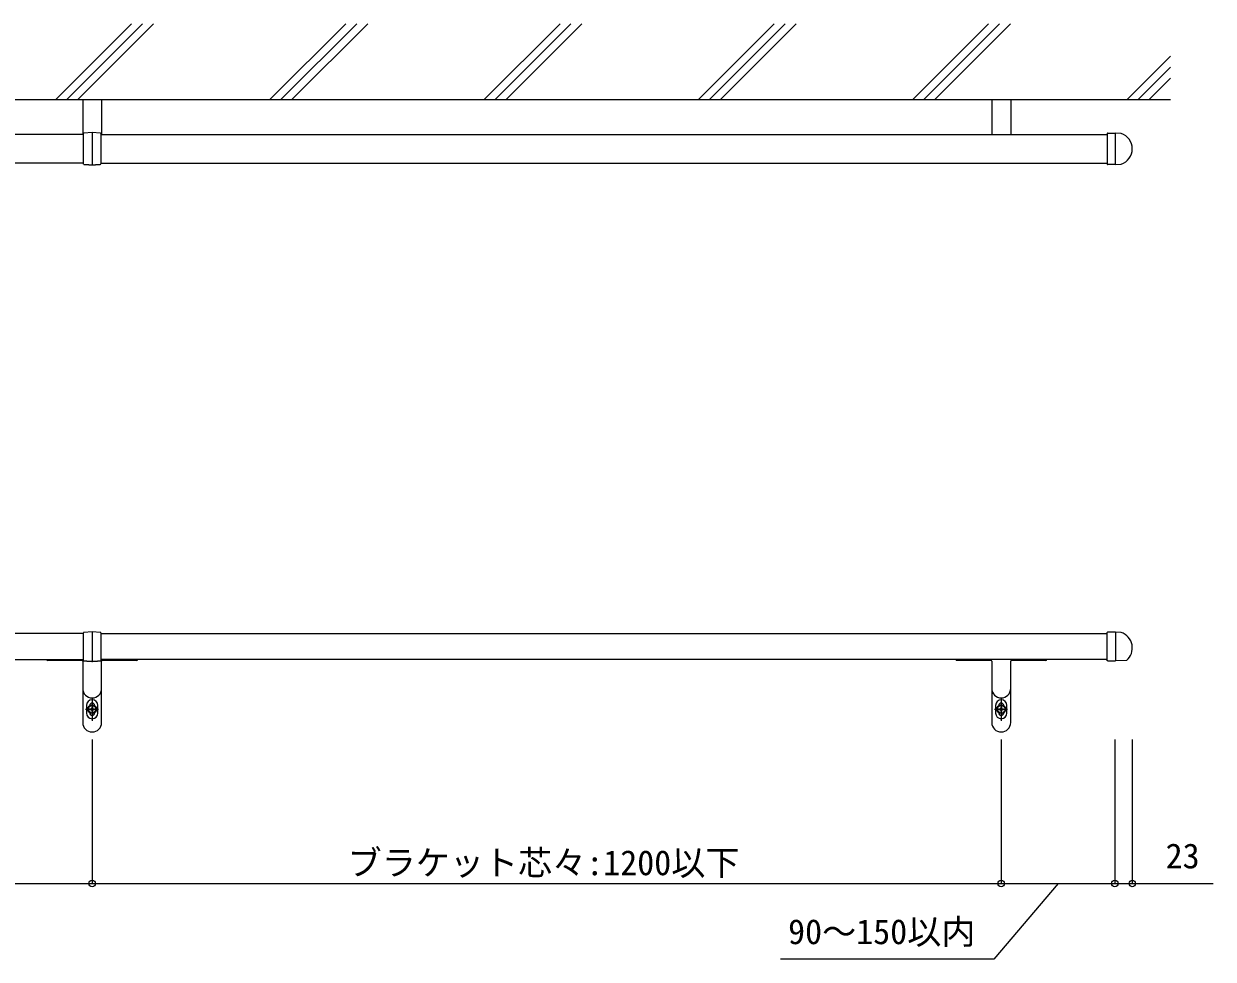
# Model space of a CAD drawing. Units: millimetres, scale not verified. Extents: x -3890 to 4140, y -2825 to 2898.
# Drawn here: x 247 to 1817, y -80 to 1154 of the extents above; entities that cross this region are included whole.
import ezdxf
from ezdxf.enums import TextEntityAlignment as Align

# ---------------------------------------------------------------- set-up
doc = ezdxf.new("R2010")
doc.units = ezdxf.units.MM
doc.header["$LTSCALE"] = 10
for name, color, linetype, lineweight in [('0-3_YKK_11', 4, 'Continuous', 9), ('0-4_YKK_12', 2, 'Continuous', 9), ('0-7_YSS_K', 6, 'Continuous', 9)]:
    doc.layers.add(name, color=color, linetype=linetype, lineweight=lineweight)
doc.styles.add('ＭＳ ゴシック', font='')
doc.styles.get('ＭＳ ゴシック').set_extended_font_data('MS Gothic')

msp = doc.modelspace()

# ---------------------------------------------------------------- linework, layer by layer
at = {"layer": '0-3_YKK_11'}
for p, q in [((289.28, 1054.42), (389.28, 1154.42)), ((303.78, 1054.42), (403.78, 1154.42)), ((318.28, 1054.42), (418.28, 1154.42)), ((572.12, 1054.42), (672.12, 1154.42)), ((586.62, 1054.42), (686.62, 1154.42)), ((601.12, 1054.42), (701.12, 1154.42)), ((854.97, 1054.42), (954.97, 1154.42)), ((869.47, 1054.42), (969.47, 1154.42)), ((883.97, 1054.42), (983.97, 1154.42)), ((1137.81, 1054.42), (1237.81, 1154.42)), ((1152.31, 1054.42), (1252.31, 1154.42)), ((1166.81, 1054.42), (1266.81, 1154.42)), ((1420.65, 1054.42), (1520.65, 1154.42)), ((1435.15, 1054.42), (1535.15, 1154.42)), ((1449.65, 1054.42), (1549.65, 1154.42)), ((1703.49, 1054.42), (1760.66, 1111.59)), ((1717.99, 1054.42), (1760.66, 1097.09)), ((1732.49, 1054.42), (1760.66, 1082.59)), ((-1085.84, 1054.42), (1760.66, 1054.42)), ((324.91, 1054.42), (324.91, 1008.42)), ((349.91, 1054.42), (349.91, 1008.42)), ((1524.91, 1054.42), (1524.91, 1008.42)), ((1549.91, 1054.42), (1549.91, 1008.42)), ((325.91, 1008.42), (-1002.59, 1008.42)), ((325.89, 969.39), (325.89, 1009.45)), ((337.39, 1010.72), (337.39, 968.12)), ((348.89, 1009.45), (348.89, 969.39)), ((348.91, 1008.42), (1677.41, 1008.42)), ((1677.41, 1009.67), (1677.41, 969.17)), ((1677.91, 1010.17), (1688.41, 1010.17)), ((1695.81, 1009.78), (1688.41, 1010.17)), ((1688.41, 968.67), (1688.41, 1010.17)), ((1688.41, 968.67), (1688.41, 1010.17)), ((325.91, 970.42), (-1002.59, 970.42)), ((348.91, 970.42), (1677.41, 970.42)), ((1688.41, 968.67), (1677.91, 968.67)), ((1688.41, 968.67), (1695.81, 969.06)), ((325.91, 349.51), (-1002.59, 349.51)), ((325.91, 313.98), (325.91, 350.54)), ((337.41, 351.81), (337.41, 312.71)), ((348.91, 350.54), (348.91, 313.98)), ((348.91, 349.51), (1677.41, 349.51)), ((1677.41, 313.76), (1677.41, 350.76)), ((1688.41, 351.26), (1677.91, 351.26)), ((1695.81, 350.87), (1688.41, 351.26)), ((1688.41, 351.26), (1688.41, 313.26)), ((1688.41, 351.26), (1688.41, 313.26)), ((-1002.59, 315.01), (325.91, 315.01)), ((1677.41, 315.01), (348.91, 315.01)), ((323.91, 314.01), (278.41, 314.01)), ((324.91, 313.01), (324.91, 232.01)), ((349.91, 232.01), (349.91, 313.01)), ((396.41, 314.01), (350.91, 314.01)), ((1523.91, 314.01), (1478.41, 314.01)), ((1524.91, 313.01), (1524.91, 232.01)), ((1549.91, 232.01), (1549.91, 313.01)), ((1596.41, 314.01), (1550.91, 314.01)), ((1677.91, 313.26), (1688.41, 313.26)), ((1702.69, 314.01), (1688.41, 313.26)), ((329.91, 254.51), (329.91, 244.51)), ((337.41, 255.26), (332.41, 252.37)), ((332.41, 252.37), (332.41, 246.65)), ((334.16, 254.51), (334.16, 254.25)), ((336.91, 252.66), (336.91, 251.01)), ((337.91, 252.66), (336.91, 252.66)), ((337.41, 255.26), (342.41, 252.37)), ((337.91, 252.66), (337.91, 251.01)), ((340.66, 254.51), (340.66, 254.25)), ((342.41, 246.65), (342.41, 252.37)), ((344.91, 244.51), (344.91, 254.51)), ((1529.91, 254.51), (1529.91, 244.51)), ((1537.41, 255.26), (1532.41, 252.37)), ((1532.41, 252.37), (1532.41, 246.65)), ((1534.16, 254.51), (1534.16, 254.25)), ((1536.91, 252.66), (1536.91, 251.01)), ((1537.91, 252.66), (1536.91, 252.66)), ((1537.41, 255.26), (1542.41, 252.37)), ((1537.91, 252.66), (1537.91, 251.01)), ((1540.66, 254.51), (1540.66, 254.25)), ((1542.41, 246.65), (1542.41, 252.37)), ((1544.91, 244.51), (1544.91, 254.51)), ((337.41, 243.76), (332.41, 246.65)), ((334.16, 244.77), (334.16, 244.51)), ((334.26, 250.01), (335.91, 250.01)), ((334.26, 250.01), (334.26, 249.01)), ((334.26, 249.01), (335.91, 249.01)), ((336.91, 248.01), (336.91, 246.36)), ((336.91, 246.36), (337.91, 246.36)), ((337.41, 243.76), (342.41, 246.65)), ((337.91, 248.01), (337.91, 246.36)), ((338.91, 250.01), (340.56, 250.01)), ((338.91, 249.01), (340.56, 249.01)), ((340.56, 249.01), (340.56, 250.01)), ((340.66, 244.77), (340.66, 244.51)), ((1537.41, 243.76), (1532.41, 246.65)), ((1534.16, 244.77), (1534.16, 244.51)), ((1534.26, 250.01), (1535.91, 250.01)), ((1534.26, 250.01), (1534.26, 249.01)), ((1534.26, 249.01), (1535.91, 249.01)), ((1536.91, 248.01), (1536.91, 246.36)), ((1536.91, 246.36), (1537.91, 246.36)), ((1537.41, 243.76), (1542.41, 246.65)), ((1537.91, 248.01), (1537.91, 246.36)), ((1538.91, 250.01), (1540.56, 250.01)), ((1538.91, 249.01), (1540.56, 249.01)), ((1540.56, 249.01), (1540.56, 250.01)), ((1540.66, 244.77), (1540.66, 244.51))]:
    msp.add_line(p, q, dxfattribs=at)
for points in [[(348.42, 1009.95), (337.39, 1010.72), (326.35, 1009.95)], [(325.89, 969.34), (325.89, 969.35), (325.89, 969.36), (325.89, 969.36), (325.89, 969.37), (325.89, 969.38), (325.89, 969.39)], [(326.04, 969.03), (326.03, 969.04), (326.02, 969.05), (326.02, 969.05), (326.01, 969.06), (326, 969.07), (326, 969.07), (325.99, 969.08), (325.99, 969.09), (325.98, 969.09), (325.98, 969.1), (325.97, 969.11), (325.97, 969.12), (325.96, 969.12), (325.96, 969.13), (325.95, 969.14), (325.95, 969.15), (325.95, 969.15), (325.94, 969.16), (325.94, 969.17), (325.93, 969.18), (325.93, 969.19), (325.93, 969.19), (325.92, 969.2), (325.92, 969.21), (325.92, 969.22), (325.91, 969.23), (325.91, 969.23), (325.91, 969.24), (325.91, 969.25), (325.9, 969.26), (325.9, 969.27), (325.9, 969.28), (325.9, 969.29), (325.9, 969.29), (325.89, 969.3), (325.89, 969.31), (325.89, 969.32), (325.89, 969.33), (325.89, 969.34)], [(326.35, 968.89), (326.34, 968.89), (326.33, 968.89), (326.32, 968.89), (326.31, 968.89), (326.31, 968.9), (326.3, 968.9), (326.29, 968.9), (326.28, 968.9), (326.27, 968.9), (326.26, 968.91), (326.25, 968.91), (326.24, 968.91), (326.23, 968.91), (326.23, 968.92), (326.22, 968.92), (326.21, 968.92), (326.2, 968.93), (326.19, 968.93), (326.18, 968.93), (326.18, 968.94), (326.17, 968.94), (326.16, 968.94), (326.15, 968.95), (326.14, 968.95), (326.14, 968.96), (326.13, 968.96), (326.12, 968.97), (326.11, 968.97), (326.1, 968.98), (326.1, 968.98), (326.09, 968.99), (326.08, 968.99), (326.08, 969), (326.07, 969), (326.06, 969.01), (326.05, 969.02), (326.05, 969.02), (326.04, 969.03), (326.04, 969.03)], [(326.35, 968.89), (326.58, 968.87), (326.81, 968.86), (327.04, 968.84), (327.27, 968.83), (327.5, 968.81), (327.73, 968.79), (327.96, 968.78), (328.19, 968.76), (328.42, 968.75), (328.65, 968.73), (328.88, 968.71), (329.11, 968.7), (329.34, 968.68), (329.57, 968.67), (329.8, 968.65), (330.03, 968.63), (330.26, 968.62), (330.49, 968.6), (330.72, 968.59), (330.95, 968.57), (331.18, 968.55), (331.41, 968.54), (331.64, 968.52), (331.87, 968.51), (332.1, 968.49), (332.33, 968.47), (332.56, 968.46), (332.79, 968.44), (333.02, 968.42), (333.25, 968.41), (333.48, 968.39), (333.71, 968.38), (333.94, 968.36), (334.17, 968.34), (334.4, 968.33), (334.63, 968.31), (334.86, 968.3), (335.09, 968.28), (335.32, 968.26)], [(335.32, 968.26), (335.55, 968.25), (335.78, 968.23), (336.01, 968.22), (336.24, 968.2), (336.47, 968.18), (336.7, 968.17), (336.93, 968.15), (337.16, 968.14), (337.39, 968.12)], [(337.39, 968.12), (337.62, 968.14), (337.85, 968.15), (338.08, 968.17), (338.31, 968.18), (338.54, 968.2), (338.77, 968.22), (339, 968.23), (339.22, 968.25), (339.45, 968.26), (339.68, 968.28), (339.91, 968.3), (340.14, 968.31), (340.37, 968.33), (340.6, 968.34), (340.83, 968.36), (341.06, 968.38), (341.29, 968.39), (341.52, 968.41), (341.75, 968.42), (341.98, 968.44), (342.21, 968.46), (342.44, 968.47), (342.67, 968.49), (342.9, 968.51), (343.13, 968.52), (343.36, 968.54), (343.59, 968.55), (343.82, 968.57), (344.05, 968.59), (344.28, 968.6), (344.51, 968.62), (344.74, 968.63), (344.97, 968.65), (345.2, 968.67), (345.43, 968.68), (345.66, 968.7), (345.89, 968.71), (346.12, 968.73), (346.35, 968.75)], [(346.35, 968.75), (346.58, 968.76), (346.81, 968.78), (347.04, 968.79), (347.27, 968.81), (347.5, 968.83), (347.73, 968.84), (347.96, 968.86), (348.19, 968.87), (348.42, 968.89)], [(348.42, 968.89), (348.43, 968.89), (348.44, 968.89), (348.45, 968.89), (348.46, 968.89), (348.47, 968.9), (348.48, 968.9), (348.48, 968.9), (348.49, 968.9), (348.5, 968.9), (348.51, 968.91), (348.52, 968.91), (348.53, 968.91), (348.54, 968.91), (348.55, 968.92), (348.55, 968.92), (348.56, 968.92), (348.57, 968.93), (348.58, 968.93), (348.59, 968.93), (348.6, 968.94), (348.6, 968.94), (348.61, 968.94), (348.62, 968.95), (348.63, 968.95), (348.64, 968.96), (348.64, 968.96), (348.65, 968.97), (348.66, 968.97), (348.67, 968.98), (348.67, 968.98), (348.68, 968.99), (348.69, 968.99), (348.7, 969), (348.7, 969), (348.71, 969.01), (348.72, 969.02), (348.72, 969.02), (348.73, 969.03), (348.74, 969.03)], [(348.74, 969.03), (348.74, 969.04), (348.75, 969.05), (348.75, 969.05), (348.76, 969.06), (348.77, 969.07), (348.77, 969.07), (348.78, 969.08), (348.78, 969.09), (348.79, 969.09), (348.79, 969.1), (348.8, 969.11), (348.8, 969.12), (348.81, 969.12), (348.81, 969.13), (348.82, 969.14), (348.82, 969.15), (348.83, 969.15), (348.83, 969.16), (348.83, 969.17), (348.84, 969.18), (348.84, 969.19), (348.85, 969.19), (348.85, 969.2), (348.85, 969.21), (348.86, 969.22), (348.86, 969.23), (348.86, 969.23), (348.86, 969.24), (348.87, 969.25), (348.87, 969.26), (348.87, 969.27), (348.87, 969.28), (348.87, 969.29), (348.88, 969.29), (348.88, 969.3), (348.88, 969.31), (348.88, 969.32), (348.88, 969.33), (348.88, 969.34)], [(348.88, 969.34), (348.88, 969.35), (348.88, 969.36), (348.89, 969.36), (348.89, 969.37), (348.89, 969.38), (348.89, 969.39)], [(348.45, 351.04), (337.41, 351.81), (326.38, 351.04)], [(325.91, 313.93), (325.91, 313.94), (325.91, 313.95), (325.91, 313.95), (325.91, 313.96), (325.91, 313.97), (325.91, 313.98)], [(326.06, 313.62), (326.06, 313.63), (326.05, 313.64), (326.04, 313.64), (326.04, 313.65), (326.03, 313.66), (326.03, 313.66), (326.02, 313.67), (326.01, 313.68), (326.01, 313.68), (326, 313.69), (326, 313.7), (325.99, 313.71), (325.99, 313.71), (325.98, 313.72), (325.98, 313.73), (325.98, 313.74), (325.97, 313.74), (325.97, 313.75), (325.96, 313.76), (325.96, 313.77), (325.96, 313.78), (325.95, 313.78), (325.95, 313.79), (325.95, 313.8), (325.94, 313.81), (325.94, 313.82), (325.94, 313.83), (325.93, 313.83), (325.93, 313.84), (325.93, 313.85), (325.93, 313.86), (325.93, 313.87), (325.92, 313.88), (325.92, 313.89), (325.92, 313.89), (325.92, 313.9), (325.92, 313.91), (325.92, 313.92), (325.91, 313.93)], [(326.38, 313.48), (326.37, 313.48), (326.36, 313.48), (326.35, 313.48), (326.34, 313.49), (326.33, 313.49), (326.32, 313.49), (326.31, 313.49), (326.3, 313.49), (326.3, 313.49), (326.29, 313.5), (326.28, 313.5), (326.27, 313.5), (326.26, 313.5), (326.25, 313.51), (326.24, 313.51), (326.23, 313.51), (326.23, 313.52), (326.22, 313.52), (326.21, 313.52), (326.2, 313.53), (326.19, 313.53), (326.19, 313.54), (326.18, 313.54), (326.17, 313.54), (326.16, 313.55), (326.15, 313.55), (326.15, 313.56), (326.14, 313.56), (326.13, 313.57), (326.12, 313.57), (326.12, 313.58), (326.11, 313.58), (326.1, 313.59), (326.09, 313.59), (326.09, 313.6), (326.08, 313.61), (326.07, 313.61), (326.07, 313.62), (326.06, 313.62)], [(326.38, 313.48), (326.61, 313.47), (326.84, 313.45), (327.07, 313.43), (327.3, 313.42), (327.53, 313.4), (327.76, 313.39), (327.99, 313.37), (328.22, 313.35), (328.45, 313.34), (328.68, 313.32), (328.91, 313.31), (329.14, 313.29), (329.37, 313.27), (329.6, 313.26), (329.83, 313.24), (330.06, 313.22), (330.29, 313.21), (330.52, 313.19), (330.75, 313.18), (330.98, 313.16), (331.2, 313.14), (331.43, 313.13), (331.66, 313.11), (331.89, 313.1), (332.12, 313.08), (332.35, 313.06), (332.58, 313.05), (332.81, 313.03), (333.04, 313.02), (333.27, 313), (333.5, 312.98), (333.73, 312.97), (333.96, 312.95), (334.19, 312.94), (334.42, 312.92), (334.65, 312.9), (334.88, 312.89), (335.11, 312.87), (335.34, 312.86)], [(335.34, 312.86), (335.57, 312.84), (335.8, 312.82), (336.03, 312.81), (336.26, 312.79), (336.49, 312.77), (336.72, 312.76), (336.95, 312.74), (337.18, 312.73), (337.41, 312.71)], [(337.41, 312.71), (337.64, 312.73), (337.87, 312.74), (338.1, 312.76), (338.33, 312.77), (338.56, 312.79), (338.79, 312.81), (339.02, 312.82), (339.25, 312.84), (339.48, 312.86), (339.71, 312.87), (339.94, 312.89), (340.17, 312.9), (340.4, 312.92), (340.63, 312.94), (340.86, 312.95), (341.09, 312.97), (341.32, 312.98), (341.55, 313), (341.78, 313.02), (342.01, 313.03), (342.24, 313.05), (342.47, 313.06), (342.7, 313.08), (342.93, 313.1), (343.16, 313.11), (343.39, 313.13), (343.62, 313.14), (343.85, 313.16), (344.08, 313.18), (344.31, 313.19), (344.54, 313.21), (344.77, 313.22), (345, 313.24), (345.23, 313.26), (345.46, 313.27), (345.69, 313.29), (345.92, 313.31), (346.15, 313.32), (346.38, 313.34)], [(346.38, 313.34), (346.61, 313.35), (346.84, 313.37), (347.07, 313.39), (347.3, 313.4), (347.53, 313.42), (347.76, 313.43), (347.99, 313.45), (348.22, 313.47), (348.45, 313.48)], [(348.45, 313.48), (348.46, 313.48), (348.47, 313.48), (348.47, 313.48), (348.48, 313.49), (348.49, 313.49), (348.5, 313.49), (348.51, 313.49), (348.52, 313.49), (348.53, 313.49), (348.54, 313.5), (348.55, 313.5), (348.55, 313.5), (348.56, 313.5), (348.57, 313.51), (348.58, 313.51), (348.59, 313.51), (348.6, 313.52), (348.61, 313.52), (348.61, 313.52), (348.62, 313.53), (348.63, 313.53), (348.64, 313.54), (348.65, 313.54), (348.65, 313.54), (348.66, 313.55), (348.67, 313.55), (348.68, 313.56), (348.69, 313.56), (348.69, 313.57), (348.7, 313.57), (348.71, 313.58), (348.72, 313.58), (348.72, 313.59), (348.73, 313.59), (348.74, 313.6), (348.74, 313.61), (348.75, 313.61), (348.76, 313.62), (348.76, 313.62)], [(348.76, 313.62), (348.77, 313.63), (348.78, 313.64), (348.78, 313.64), (348.79, 313.65), (348.79, 313.66), (348.8, 313.66), (348.8, 313.67), (348.81, 313.68), (348.81, 313.68), (348.82, 313.69), (348.83, 313.7), (348.83, 313.71), (348.83, 313.71), (348.84, 313.72), (348.84, 313.73), (348.85, 313.74), (348.85, 313.74), (348.86, 313.75), (348.86, 313.76), (348.86, 313.77), (348.87, 313.78), (348.87, 313.78), (348.87, 313.79), (348.88, 313.8), (348.88, 313.81), (348.88, 313.82), (348.89, 313.83), (348.89, 313.83), (348.89, 313.84), (348.89, 313.85), (348.9, 313.86), (348.9, 313.87), (348.9, 313.88), (348.9, 313.89), (348.9, 313.89), (348.91, 313.9), (348.91, 313.91), (348.91, 313.92), (348.91, 313.93)], [(348.91, 313.93), (348.91, 313.94), (348.91, 313.95), (348.91, 313.95), (348.91, 313.96), (348.91, 313.97), (348.91, 313.98)], [(1677.42, 313.71), (1677.41, 313.72), (1677.41, 313.72), (1677.41, 313.73), (1677.41, 313.74), (1677.41, 313.75), (1677.41, 313.76)], [(1677.57, 313.39), (1677.57, 313.4), (1677.56, 313.4), (1677.55, 313.41), (1677.55, 313.42), (1677.54, 313.42), (1677.54, 313.43), (1677.53, 313.44), (1677.52, 313.45), (1677.52, 313.45), (1677.51, 313.46), (1677.51, 313.47), (1677.5, 313.48), (1677.5, 313.48), (1677.49, 313.49), (1677.49, 313.5), (1677.48, 313.51), (1677.48, 313.51), (1677.47, 313.52), (1677.47, 313.53), (1677.46, 313.54), (1677.46, 313.55), (1677.46, 313.56), (1677.45, 313.56), (1677.45, 313.57), (1677.45, 313.58), (1677.44, 313.59), (1677.44, 313.6), (1677.44, 313.61), (1677.43, 313.62), (1677.43, 313.63), (1677.43, 313.63), (1677.43, 313.64), (1677.42, 313.65), (1677.42, 313.66), (1677.42, 313.67), (1677.42, 313.68), (1677.42, 313.69), (1677.42, 313.7), (1677.42, 313.71)], [(1677.91, 313.26), (1677.9, 313.26), (1677.89, 313.26), (1677.88, 313.26), (1677.87, 313.26), (1677.86, 313.26), (1677.85, 313.26), (1677.84, 313.27), (1677.84, 313.27), (1677.83, 313.27), (1677.82, 313.27), (1677.81, 313.27), (1677.8, 313.27), (1677.79, 313.28), (1677.78, 313.28), (1677.77, 313.28), (1677.76, 313.28), (1677.75, 313.29), (1677.74, 313.29), (1677.73, 313.29), (1677.73, 313.3), (1677.72, 313.3), (1677.71, 313.3), (1677.7, 313.31), (1677.69, 313.31), (1677.68, 313.32), (1677.67, 313.32), (1677.67, 313.33), (1677.66, 313.33), (1677.65, 313.34), (1677.64, 313.34), (1677.63, 313.35), (1677.63, 313.35), (1677.62, 313.36), (1677.61, 313.36), (1677.6, 313.37), (1677.6, 313.37), (1677.59, 313.38), (1677.58, 313.39), (1677.57, 313.39)]]:
    msp.add_lwpolyline(points, dxfattribs=at)
for centre, radius in [((337.41, 249.51), 5.75), ((337.41, 249.51), 5), ((1537.41, 249.51), 5.75), ((1537.41, 249.51), 5)]:
    msp.add_circle(centre, radius, dxfattribs=at)
for centre, radius, start, end in [((326.39, 1009.45), 0.5, 94, 180), ((348.39, 1009.45), 0.5, 0, 86), ((1677.91, 1009.67), 0.5, 90, 180), ((1688.91, 989.42), 21.5, 288.72438, 71.27562), ((1677.91, 969.17), 0.5, 180, 270), ((326.41, 350.54), 0.5, 94, 180), ((348.41, 350.54), 0.5, 0, 86), ((1677.91, 350.76), 0.5, 90, 180), ((1688.91, 330.51), 21.5, 309.86905, 71.27562), ((278.41, 315.01), 1, 180, 270), ((396.41, 315.01), 1, 270, 0), ((1478.41, 315.01), 1, 180, 270), ((1596.41, 315.01), 1, 270, 0), ((323.91, 313.01), 1, 0, 90), ((350.91, 313.01), 1, 90, 180), ((1523.91, 313.01), 1, 0, 90), ((1550.91, 313.01), 1, 90, 180), ((337.41, 277.01), 12.5, 180, 0), ((1537.41, 277.01), 12.5, 180, 0), ((337.41, 254.51), 7.5, 0, 180), ((337.41, 254.51), 3.25, 0, 180), ((1537.41, 254.51), 7.5, 0, 180), ((1537.41, 254.51), 3.25, 0, 180), ((337.41, 244.51), 7.5, 180, 0), ((337.41, 244.51), 3.25, 180, 0), ((335.91, 251.01), 1, 270, 0), ((335.91, 248.01), 1, 0, 90), ((338.91, 251.01), 1, 180, 270), ((338.91, 248.01), 1, 90, 180), ((1537.41, 244.51), 7.5, 180, 0), ((1537.41, 244.51), 3.25, 180, 0), ((1535.91, 251.01), 1, 270, 0), ((1535.91, 248.01), 1, 0, 90), ((1538.91, 251.01), 1, 180, 270), ((1538.91, 248.01), 1, 90, 180), ((337.41, 232.01), 12.5, 180, 0), ((1537.41, 232.01), 12.5, 180, 0)]:
    msp.add_arc(centre, radius, start, end, dxfattribs=at)
at = {"layer": '0-4_YKK_12'}
for p, q in [((337.41, 264.51), (337.41, 234.06)), ((1537.41, 264.51), (1537.41, 234.06)), ((328.51, 249.51), (345.64, 249.51)), ((1528.51, 249.51), (1545.64, 249.51))]:
    msp.add_line(p, q, dxfattribs=at)
at = {"layer": '0-7_YSS_K'}
for p, q in [((337.41, 209.51), (337.41, 18.51)), ((337.41, 209.51), (337.41, 18.51)), ((1537.41, 209.51), (1537.41, 18.51)), ((1537.41, 209.51), (1537.41, 18.51)), ((1687.41, 209.51), (1687.41, 18.51)), ((1687.41, 209.51), (1687.41, 18.51)), ((1710.41, 209.51), (1710.41, 18.51)), ((-862.59, 19.51), (337.41, 19.51)), ((337.41, 19.51), (1537.41, 19.51)), ((1537.41, 19.51), (1687.41, 19.51))]:
    msp.add_line(p, q, dxfattribs=at)
for points in [[(1612.41, 19.51), (1527.65, -80.49), (1246.05, -80.49)], [(1687.41, 19.51), (1710.41, 19.51), (1817.21, 19.51)]]:
    msp.add_lwpolyline(points, dxfattribs=at)
for centre in [(337.41, 19.51), (337.41, 19.51), (1537.41, 19.51), (1537.41, 19.51), (1687.41, 19.51), (1687.41, 19.51), (1710.41, 19.51)]:
    msp.add_circle(centre, 4.25, dxfattribs=at)

# ---------------------------------------------------------------- texts
at = {"layer": '0-7_YSS_K', "style": 'ＭＳ ゴシック'}
for s, p in [('ブラケット芯々:1200以下', (674.61, 20.51)), ('23', (1754.41, 29.51)), ('90～150以内', (1256.05, -70.49))]:
    msp.add_text(s, height=32.99, dxfattribs=at).set_placement(p, align=Align.BOTTOM_LEFT)

doc.saveas('drawing.dxf')
